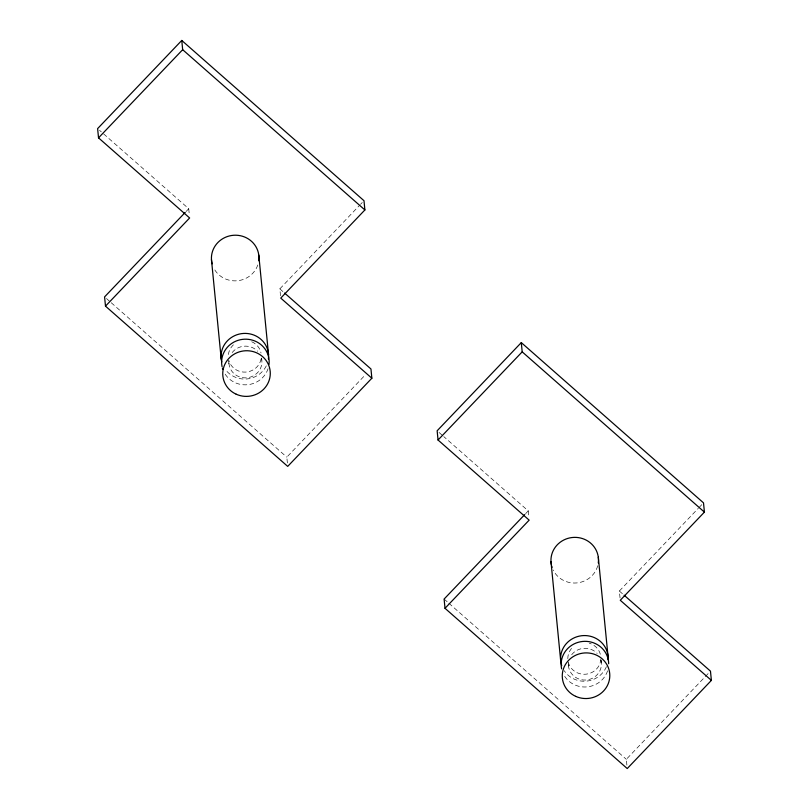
<?xml version="1.0" encoding="UTF-8"?>
<svg xmlns="http://www.w3.org/2000/svg" width="809" height="809" viewBox="0 0 809 809"><rect width="100%" height="100%" fill="white"/><g stroke="black" fill="none" stroke-linecap="round" stroke-linejoin="round"><path stroke-width="0.61" stroke-dasharray="4.04 3.03" d="M186.131 211.462L188.73 208.732L99.517 130.279M280.521 295.791L279.843 288.864L359.651 205.243M360.521 204.343L362.25 202.523M287.377 462.93L286.811 457.146L364.879 375.356M525.648 513.624L528.247 510.894L443.787 436.607M620.048 597.952L619.36 591.025L698.309 508.315M699.168 507.405L701.777 504.685M626.894 765.081L626.328 759.307L708.745 672.967M279.843 288.864L283.635 292.201M439.034 432.441L442.836 435.778M619.36 591.025L623.163 594.362M106.485 298.561L110.277 301.909M111.227 302.738L286.811 457.146M444.111 599.054L447.903 602.392M448.853 603.231L626.328 759.307M601.148 660.255L601.35 662.328M528.247 510.894L528.934 517.831M261.62 358.094L261.823 360.177M188.73 208.732L189.407 215.669M568.262 663.855L568.464 666.009M228.634 360.632L228.947 363.848M268.072 368.671A23.785 22.824 -5.6 0 1 247.867 384.7A23.785 22.824 -5.6 0 1 224.68 373.374M257.778 264.988A23.785 22.824 -5.6 0 1 237.361 280.763A23.785 22.824 -5.6 0 1 214.334 269.144M266.303 365.85A23.785 22.824 -5.6 0 1 225.549 369.753M261.479 358.205A16.544 15.877 -5.6 0 1 247.17 377.783A16.544 15.877 -5.6 0 1 228.856 361.856M232.183 352.552A16.544 15.877 -5.6 0 1 257.636 351.248M261.085 358.953A16.544 15.877 -5.6 0 1 245.481 372.1A16.544 15.877 -5.6 0 1 228.836 360.43M228.401 354.504A16.544 15.877 -5.6 0 1 234.994 343.542M251.741 341.752A16.544 15.877 -5.6 0 1 261.034 353.007M597.72 565.764A23.785 22.824 -5.6 0 1 576.888 582.925A23.785 22.824 -5.6 0 1 553.174 570.032M606.416 666.687A23.785 22.824 -5.6 0 1 586.515 681.117A23.785 22.824 -5.6 0 1 564.237 670.732M600.854 659.133A16.544 15.877 -5.6 0 1 586.04 674.18A16.544 15.877 -5.6 0 1 568.363 662.591M567.807 658.647A16.544 15.877 -5.6 0 1 572.924 646.988M589.316 643.206A16.544 15.877 -5.6 0 1 591.258 643.913M593.948 645.39A16.544 15.877 -5.6 0 1 600.561 655.159M600.996 660.366A16.544 15.877 -5.6 0 1 585.655 680.035A16.544 15.877 -5.6 0 1 568.545 662.025M571.7 654.703A16.544 15.877 -5.6 0 1 597.163 653.409M607.589 670.823A23.785 22.824 -5.6 0 1 587.385 686.861A23.785 22.824 -5.6 0 1 564.197 675.535"/><path stroke-width="1.21" d="M371.857 378.228L280.753 298.106L364.889 209.946L363.989 200.703L181.762 40.45L97.616 128.611L98.526 137.854L189.64 217.975L105.494 306.136L287.711 466.388L371.857 378.228L370.957 368.985L284.586 293.04M98.526 137.854L182.672 49.693L181.762 40.45M185.261 212.373L104.583 296.893L105.494 306.136M711.384 680.389L620.27 600.268L704.417 512.107L703.506 502.864L521.289 342.611L437.143 430.772L438.043 440.015L529.157 520.136L445.011 608.297L627.238 768.55L711.384 680.389L710.474 671.146L624.113 595.191M438.043 440.015L522.189 351.854L521.289 342.611M524.778 514.534L444.111 599.054L445.011 608.297M182.672 49.693L364.889 209.946M522.189 351.854L704.417 512.107M598.306 557.219L608.075 656.837M550.99 561.749L560.748 661.368M258.789 255.057L268.548 354.686M211.462 259.598L221.231 359.216M222.081 366.699A23.785 22.824 -5.6 0 1 244.399 339.204A23.785 22.824 -5.6 0 1 269.003 364.454M222.859 369.46A23.785 22.824 -5.6 0 1 222.424 368.095M212.15 263.835A23.785 22.824 -5.6 0 1 233.771 235.257A23.785 22.824 -5.6 0 1 258.769 260.781M221.777 362.027A23.785 22.824 -5.6 0 1 243.398 333.45A23.785 22.824 -5.6 0 1 268.396 358.974M561.608 668.861A23.785 22.824 -5.6 0 1 582.429 641.476A23.785 22.824 -5.6 0 1 608.681 663.754M551.354 564.591A23.785 22.824 -5.6 0 1 574.036 537.378A23.785 22.824 -5.6 0 1 598.286 562.943M552.082 567.372A23.785 22.824 -5.6 0 1 551.677 565.997M561.709 665.564A23.785 22.824 -5.6 0 1 581.428 635.753A23.785 22.824 -5.6 0 1 608.065 659.709M236.167 394.195A23.785 22.824 -5.6 0 0 270.226 371.715A23.785 22.824 -5.6 0 0 233.164 354.777A23.785 22.824 -5.6 0 0 236.167 394.195M575.695 696.357A23.785 22.824 -5.6 0 0 609.743 673.867A23.785 22.824 -5.6 0 0 572.681 656.938A23.785 22.824 -5.6 0 0 575.695 696.357"/></g></svg>
